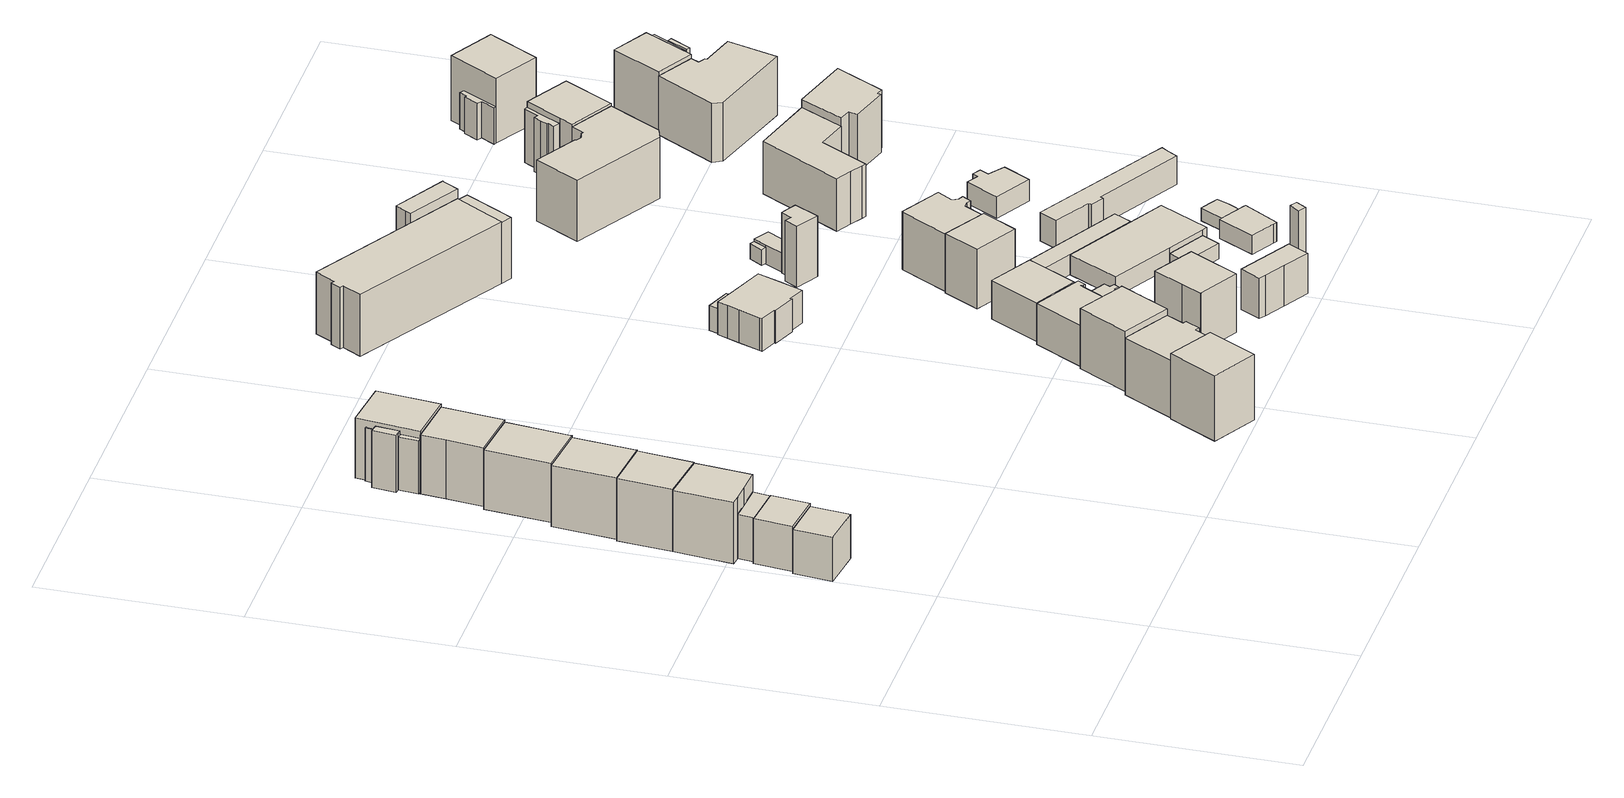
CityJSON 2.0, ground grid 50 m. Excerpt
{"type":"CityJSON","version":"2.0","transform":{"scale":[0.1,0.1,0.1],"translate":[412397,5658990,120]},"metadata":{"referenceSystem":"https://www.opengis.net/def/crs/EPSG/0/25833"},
"CityObjects":{
"building1":{"type":"Building","attributes":{"Dachtyp_tdc":"tdcGableRoof","Gemeindeschluessel":14612000,"Dachneigung":34.5,"QualitaetDacherkennung":61,"Geometrietyp2DReferenz":"3000","measuredHeight":13.63,"function":"31001_9998","roofType":"3100"},"geometry":[{"type":"Solid","lod":"1","boundaries":[[[[0,1,2,3]],[[4,5,6,7]],[[3,5,4,0]],[[2,6,5,3]],[[1,7,6,2]],[[0,4,7,1]]]]}]},
"building2":{"type":"Building","attributes":{"Dachtyp_tdc":"tdcFreeFormRoof","Gemeindeschluessel":14612000,"Dachneigung":22.27,"QualitaetDacherkennung":80,"Geometrietyp2DReferenz":"3000","measuredHeight":13.14,"function":"31001_9998","roofType":"5000"},"geometry":[{"type":"Solid","lod":"1","boundaries":[[[[8,9,10,11,12,13]],[[14,15,16,17,18,19]],[[13,15,14,8]],[[12,16,15,13]],[[11,17,16,12]],[[10,18,17,11]],[[9,19,18,10]],[[8,14,19,9]]]]}]},
"building3":{"type":"Building","attributes":{"Dachtyp_tdc":"tdcGableRoof","Gemeindeschluessel":14612000,"Dachneigung":21.82,"QualitaetDacherkennung":72,"Geometrietyp2DReferenz":"3000","measuredHeight":12.87,"function":"31001_9998","roofType":"3100"},"geometry":[{"type":"Solid","lod":"1","boundaries":[[[[12,11,20,21]],[[22,23,24,25]],[[21,23,22,12]],[[20,24,23,21]],[[11,25,24,20]],[[12,22,25,11]]]]}]},
"building4":{"type":"Building","attributes":{"Dachtyp_tdc":"tdcGableRoof","Gemeindeschluessel":14612000,"Dachneigung":32.22,"QualitaetDacherkennung":72,"Geometrietyp2DReferenz":"3000","measuredHeight":18.35,"function":"31001_9998","roofType":"3100"},"geometry":[{"type":"Solid","lod":"1","boundaries":[[[[26,27,28,29,30,31,32]],[[33,23,34,35,36,37,24]],[[32,23,33,26]],[[31,34,23,32]],[[30,35,34,31]],[[29,36,35,30]],[[28,37,36,29]],[[27,24,37,28]],[[26,33,24,27]]]]}]},
"building5":{"type":"Building","attributes":{"Dachtyp_tdc":"tdcFreeFormRoof","Gemeindeschluessel":14612000,"Dachneigung":32.3,"QualitaetDacherkennung":76,"Geometrietyp2DReferenz":"3000","measuredHeight":18.6,"function":"31001_9998","roofType":"5000"},"geometry":[{"type":"Solid","lod":"1","boundaries":[[[[38,39,40,41,42]],[[37,35,43,44,45]],[[42,35,37,38]],[[41,43,35,42]],[[40,44,43,41]],[[39,45,44,40]],[[38,37,45,39]]]]}]},
"building6":{"type":"Building","attributes":{"Dachtyp_tdc":"tdcFreeFormRoof","Gemeindeschluessel":14612000,"Dachneigung":33.46,"QualitaetDacherkennung":79,"Geometrietyp2DReferenz":"3000","measuredHeight":18.48,"function":"31001_9998","roofType":"5000"},"geometry":[{"type":"Solid","lod":"1","boundaries":[[[[46,47,48,49,50]],[[51,52,53,54,55]],[[50,52,51,46]],[[49,53,52,50]],[[48,54,53,49]],[[47,55,54,48]],[[46,51,55,47]]]]}]},
"building7":{"type":"Building","attributes":{"Dachtyp_tdc":"tdcFreeFormRoof","Gemeindeschluessel":14612000,"Dachneigung":33.59,"QualitaetDacherkennung":68,"Geometrietyp2DReferenz":"3000","measuredHeight":17.91,"function":"31001_9998","roofType":"5000"},"geometry":[{"type":"Solid","lod":"1","boundaries":[[[[56,57,58,59,60]],[[61,62,63,64,65]],[[60,62,61,56]],[[59,63,62,60]],[[58,64,63,59]],[[57,65,64,58]],[[56,61,65,57]]]]}]},
"building8":{"type":"Building","attributes":{"Dachtyp_tdc":"tdcFreeFormRoof","Gemeindeschluessel":14612000,"Dachneigung":33.95,"QualitaetDacherkennung":76,"Geometrietyp2DReferenz":"3000","measuredHeight":17.9,"function":"31001_9998","roofType":"5000"},"geometry":[{"type":"Solid","lod":"1","boundaries":[[[[66,67,68,69,70]],[[71,72,73,74,75]],[[70,72,71,66]],[[69,73,72,70]],[[68,74,73,69]],[[67,75,74,68]],[[66,71,75,67]]]]}]},
"building9":{"type":"Building","attributes":{"Gemeindeschluessel":14612000,"Geometrietyp2DReferenz":"3000","function":"31001_9998","roofType":"9999"},"children":["building9-1","building9-2","building9-3"]},
"building9-1":{"type":"BuildingPart","attributes":{"Dachtyp_tdc":"tdcGableRoof","Dachneigung":27.04,"QualitaetDacherkennung":75,"Geometrietyp2DReferenz":"3000","measuredHeight":17.76,"roofType":"3100"},"parents":["building9"],"geometry":[{"type":"Solid","lod":"1","boundaries":[[[[76,77,78,79]],[[80,81,82,83]],[[79,81,80,76]],[[78,82,81,79]],[[77,83,82,78]],[[76,80,83,77]]]]}]},
"building9-2":{"type":"BuildingPart","attributes":{"Dachtyp_tdc":"tdcPolyFlatRoof","Dachneigung":35.03,"QualitaetDacherkennung":48,"Geometrietyp2DReferenz":"3000","measuredHeight":15.91,"roofType":"2100"},"parents":["building9"],"geometry":[{"type":"Solid","lod":"1","boundaries":[[[[84,85,86,87,88,89]],[[90,91,92,93,94,95]],[[89,91,90,84]],[[88,92,91,89]],[[87,93,92,88]],[[86,94,93,87]],[[85,95,94,86]],[[84,90,95,85]]]]}]},
"building9-3":{"type":"BuildingPart","attributes":{"Dachtyp_tdc":"tdcGableRoof","Dachneigung":10.5,"QualitaetDacherkennung":35,"Geometrietyp2DReferenz":"3000","measuredHeight":16.01,"roofType":"3100"},"parents":["building9"],"geometry":[{"type":"Solid","lod":"1","boundaries":[[[[96,97,98,99,100,101,102,103,104,105,106]],[[107,94,93,108,92,91,109,110,111,82,112]],[[106,94,107,96]],[[105,93,94,106]],[[104,108,93,105]],[[103,92,108,104]],[[102,91,92,103]],[[101,109,91,102]],[[100,110,109,101]],[[99,111,110,100]],[[98,82,111,99]],[[97,112,82,98]],[[96,107,112,97]]]]}]},
"building10":{"type":"Building","attributes":{"Dachtyp_tdc":"tdcGableRoof","Gemeindeschluessel":14612000,"Dachneigung":37.5,"QualitaetDacherkennung":70,"Geometrietyp2DReferenz":"3000","measuredHeight":19.98,"function":"31001_9998","roofType":"3100"},"geometry":[{"type":"Solid","lod":"1","boundaries":[[[[113,114,115,116]],[[117,118,119,120]],[[116,118,117,113]],[[115,119,118,116]],[[114,120,119,115]],[[113,117,120,114]]]]}]},
"building11":{"type":"Building","attributes":{"Dachtyp_tdc":"tdcGableRoof","Gemeindeschluessel":14612000,"Dachneigung":28.43,"QualitaetDacherkennung":68,"Geometrietyp2DReferenz":"3000","measuredHeight":17.41,"function":"31001_9998","roofType":"3100"},"geometry":[{"type":"Solid","lod":"1","boundaries":[[[[121,122,123,124,125,126,127,128,129,130,131,132]],[[133,134,135,136,137,138,139,140,141,142,143,144]],[[132,134,133,121]],[[131,135,134,132]],[[130,136,135,131]],[[129,137,136,130]],[[128,138,137,129]],[[127,139,138,128]],[[126,140,139,127]],[[125,141,140,126]],[[124,142,141,125]],[[123,143,142,124]],[[122,144,143,123]],[[121,133,144,122]]]]}]},
"building12":{"type":"Building","attributes":{"Dachtyp_tdc":"tdcGableRoof","Gemeindeschluessel":14612000,"Dachneigung":28.86,"QualitaetDacherkennung":78,"Geometrietyp2DReferenz":"3000","measuredHeight":18,"function":"31001_9998","roofType":"3100"},"geometry":[{"type":"Solid","lod":"1","boundaries":[[[[145,146,147,148,149,150]],[[151,152,153,154,155,156]],[[150,152,151,145]],[[149,153,152,150]],[[148,154,153,149]],[[147,155,154,148]],[[146,156,155,147]],[[145,151,156,146]]]]}]},
"building13":{"type":"Building","attributes":{"Gemeindeschluessel":14612000,"Geometrietyp2DReferenz":"3000","function":"31001_9998","roofType":"9999"},"children":["building13-1","building13-2","building13-3"]},
"building13-1":{"type":"BuildingPart","attributes":{"Dachtyp_tdc":"tdcPolyFlatRoof","Dachneigung":0,"QualitaetDacherkennung":58,"Geometrietyp2DReferenz":"3000","measuredHeight":4,"roofType":"1000"},"parents":["building13"],"geometry":[{"type":"Solid","lod":"1","boundaries":[[[[157,158,159,160,161,162]],[[163,164,165,166,167,168]],[[162,164,163,157]],[[161,165,164,162]],[[160,166,165,161]],[[159,167,166,160]],[[158,168,167,159]],[[157,163,168,158]]]]}]},
"building13-2":{"type":"BuildingPart","attributes":{"Dachtyp_tdc":"tdcGableRoof","Dachneigung":65.01,"QualitaetDacherkennung":16,"Geometrietyp2DReferenz":"3000","measuredHeight":12.73,"roofType":"3100"},"parents":["building13"],"geometry":[{"type":"Solid","lod":"1","boundaries":[[[[169,170,171,172]],[[173,163,174,175]],[[172,163,173,169]],[[171,174,163,172]],[[170,175,174,171]],[[169,173,175,170]]]]}]},
"building13-3":{"type":"BuildingPart","attributes":{"Dachtyp_tdc":"tdcPolyFlatRoof","Dachneigung":23.69,"QualitaetDacherkennung":36,"Geometrietyp2DReferenz":"3000","measuredHeight":4.52,"roofType":"2100"},"parents":["building13"],"geometry":[{"type":"Solid","lod":"1","boundaries":[[[[176,177,178,179,180]],[[167,181,182,174,168]],[[180,181,167,176]],[[179,182,181,180]],[[178,174,182,179]],[[177,168,174,178]],[[176,167,168,177]]]]}]},
"building14":{"type":"Building","attributes":{"Dachtyp_tdc":"tdcPolyFlatRoof","Gemeindeschluessel":14612000,"Dachneigung":3.88,"QualitaetDacherkennung":57,"Geometrietyp2DReferenz":"3000","measuredHeight":5.52,"function":"31001_9998","roofType":"2100"},"geometry":[{"type":"Solid","lod":"1","boundaries":[[[[183,184,185,186,187,188]],[[189,190,191,192,193,194]],[[188,190,189,183]],[[187,191,190,188]],[[186,192,191,187]],[[185,193,192,186]],[[184,194,193,185]],[[183,189,194,184]]]]}]},
"building15":{"type":"Building","attributes":{"Gemeindeschluessel":14612000,"Geometrietyp2DReferenz":"3000","function":"31001_9998","roofType":"9999"},"children":["building15-1","building15-2"]},
"building15-1":{"type":"BuildingPart","attributes":{"Dachtyp_tdc":"tdcPolyFlatRoof","Dachneigung":6.81,"QualitaetDacherkennung":54,"Geometrietyp2DReferenz":"3000","measuredHeight":6.43,"roofType":"2100"},"parents":["building15"],"geometry":[{"type":"Solid","lod":"1","boundaries":[[[[195,196,197,198,199,200,201,202,203,204,205]],[[206,207,208,209,210,211,212,213,214,215,216]],[[205,207,206,195]],[[204,208,207,205]],[[203,209,208,204]],[[202,210,209,203]],[[201,211,210,202]],[[200,212,211,201]],[[199,213,212,200]],[[198,214,213,199]],[[197,215,214,198]],[[196,216,215,197]],[[195,206,216,196]]]]}]},
"building15-2":{"type":"BuildingPart","attributes":{"Dachtyp_tdc":"tdcGableRoof","Dachneigung":10.58,"QualitaetDacherkennung":51,"Geometrietyp2DReferenz":"3000","measuredHeight":12.21,"roofType":"3100"},"parents":["building15"],"geometry":[{"type":"Solid","lod":"1","boundaries":[[[[217,218,219,220,221,222,223,224,225,226]],[[209,227,228,229,230,231,232,233,234,210]],[[226,227,209,217]],[[225,228,227,226]],[[224,229,228,225]],[[223,230,229,224]],[[222,231,230,223]],[[221,232,231,222]],[[220,233,232,221]],[[219,234,233,220]],[[218,210,234,219]],[[217,209,210,218]]]]}]},
"building16":{"type":"Building","attributes":{"Dachtyp_tdc":"tdcGableRoof","Gemeindeschluessel":14612000,"Dachneigung":22.58,"QualitaetDacherkennung":73,"Geometrietyp2DReferenz":"3000","measuredHeight":10.17,"function":"31001_9998","roofType":"3100"},"geometry":[{"type":"Solid","lod":"1","boundaries":[[[[235,236,237,238,239,240,241,242,243,244,245,246,247]],[[248,249,250,251,252,253,254,255,256,257,258,259,260]],[[247,249,248,235]],[[246,250,249,247]],[[245,251,250,246]],[[244,252,251,245]],[[243,253,252,244]],[[242,254,253,243]],[[241,255,254,242]],[[240,256,255,241]],[[239,257,256,240]],[[238,258,257,239]],[[237,259,258,238]],[[236,260,259,237]],[[235,248,260,236]]]]}]},
"building17":{"type":"Building","attributes":{"Dachtyp_tdc":"tdcPolyFlatRoof","Gemeindeschluessel":14612000,"Dachneigung":4.89,"QualitaetDacherkennung":74,"Geometrietyp2DReferenz":"3000","measuredHeight":6.77,"function":"31001_9998","roofType":"2100"},"geometry":[{"type":"Solid","lod":"1","boundaries":[[[[261,262,263,264,265]],[[266,267,268,269,270]],[[265,267,266,261]],[[264,268,267,265]],[[263,269,268,264]],[[262,270,269,263]],[[261,266,270,262]]]]}]},
"building18":{"type":"Building","attributes":{"Dachtyp_tdc":"tdcPolyFlatRoof","Gemeindeschluessel":14612000,"Dachneigung":25.09,"QualitaetDacherkennung":42,"Geometrietyp2DReferenz":"3000","measuredHeight":7.18,"function":"31001_9998","roofType":"2100"},"geometry":[{"type":"Solid","lod":"1","boundaries":[[[[271,272,273,274]],[[275,276,277,278]],[[274,276,275,271]],[[273,277,276,274]],[[272,278,277,273]],[[271,275,278,272]]]]}]},
"building19":{"type":"Building","attributes":{"Dachtyp_tdc":"tdcFreeFormRoof","Gemeindeschluessel":14612000,"Dachneigung":33.15,"QualitaetDacherkennung":78,"Geometrietyp2DReferenz":"3000","measuredHeight":17.58,"function":"31001_9998","roofType":"5000"},"geometry":[{"type":"Solid","lod":"1","boundaries":[[[[279,280,281,282,283,284]],[[285,286,287,193,192,288]],[[284,286,285,279]],[[283,287,286,284]],[[282,193,287,283]],[[281,192,193,282]],[[280,288,192,281]],[[279,285,288,280]]]]}]},
"building20":{"type":"Building","attributes":{"Dachtyp_tdc":"tdcPolyFlatRoof","Gemeindeschluessel":14612000,"Dachneigung":0,"QualitaetDacherkennung":0,"Geometrietyp2DReferenz":"3000","BezugspunktDach":"2000","measuredHeight":3,"function":"31001_9998"},"geometry":[{"type":"Solid","lod":"1","boundaries":[[[[289,290,291,292,293]],[[270,269,294,295,296]],[[293,269,270,289]],[[292,294,269,293]],[[291,295,294,292]],[[290,296,295,291]],[[289,270,296,290]]]]}]},
"building21":{"type":"Building","attributes":{"Dachtyp_tdc":"tdcGableRoof","Gemeindeschluessel":14612000,"Dachneigung":10.18,"QualitaetDacherkennung":47,"Geometrietyp2DReferenz":"3000","measuredHeight":11.5,"function":"31001_9998","roofType":"3100"},"geometry":[{"type":"Solid","lod":"1","boundaries":[[[[297,298,299,300]],[[301,302,303,304]],[[300,302,301,297]],[[299,303,302,300]],[[298,304,303,299]],[[297,301,304,298]]]]}]},
"building22":{"type":"Building","attributes":{"name":"Best Western","Gemeindeschluessel":14612000,"Geometrietyp2DReferenz":"3000","function":"31001_2071","roofType":"9999"},"children":["building22-1","building22-2","building22-3"]},
"building22-1":{"type":"BuildingPart","attributes":{"Dachtyp_tdc":"tdcPolyFlatRoof","Dachneigung":7.66,"QualitaetDacherkennung":66,"Geometrietyp2DReferenz":"3000","measuredHeight":16.5,"roofType":"2100"},"parents":["building22"],"geometry":[{"type":"Solid","lod":"1","boundaries":[[[[305,306,307,308]],[[309,310,311,312]],[[308,310,309,305]],[[307,311,310,308]],[[306,312,311,307]],[[305,309,312,306]]]]}]},
"building22-2":{"type":"BuildingPart","attributes":{"Dachtyp_tdc":"tdcHipAndGableRoof","Dachneigung":10.1,"QualitaetDacherkennung":65,"Geometrietyp2DReferenz":"3000","measuredHeight":17.17,"roofType":"5000"},"parents":["building22"],"geometry":[{"type":"Solid","lod":"1","boundaries":[[[[313,314,315,316,317,318,319,320,321,322,323]],[[311,324,310,325,326,327,328,329,330,331,332]],[[323,324,311,313]],[[322,310,324,323]],[[321,325,310,322]],[[320,326,325,321]],[[319,327,326,320]],[[318,328,327,319]],[[317,329,328,318]],[[316,330,329,317]],[[315,331,330,316]],[[314,332,331,315]],[[313,311,332,314]]]]}]},
"building22-3":{"type":"BuildingPart","attributes":{"Dachtyp_tdc":"tdcHipAndGableRoof","Dachneigung":10.5,"QualitaetDacherkennung":63,"Geometrietyp2DReferenz":"3000","measuredHeight":19.27,"roofType":"5000"},"parents":["building22"],"geometry":[{"type":"Solid","lod":"1","boundaries":[[[[333,334,335,336,337,338]],[[339,340,341,332,331,342]],[[338,340,339,333]],[[337,341,340,338]],[[336,332,341,337]],[[335,331,332,336]],[[334,342,331,335]],[[333,339,342,334]]]]}]},
"building23":{"type":"Building","attributes":{"Dachtyp_tdc":"tdcPolyFlatRoof","Gemeindeschluessel":14612000,"Dachneigung":6.08,"QualitaetDacherkennung":83,"Geometrietyp2DReferenz":"3000","measuredHeight":10.98,"function":"31001_9998","roofType":"2100"},"geometry":[{"type":"Solid","lod":"1","boundaries":[[[[343,344,345,346,347,348,349]],[[350,351,352,353,354,355,356]],[[349,351,350,343]],[[348,352,351,349]],[[347,353,352,348]],[[346,354,353,347]],[[345,355,354,346]],[[344,356,355,345]],[[343,350,356,344]]]]}]},
"building24":{"type":"Building","attributes":{"Dachtyp_tdc":"tdcHipAndGableRoof","Gemeindeschluessel":14612000,"Dachneigung":35.64,"QualitaetDacherkennung":80,"Geometrietyp2DReferenz":"3000","measuredHeight":18.07,"function":"31001_9998","roofType":"5000"},"geometry":[{"type":"Solid","lod":"1","boundaries":[[[[357,358,359,360]],[[361,362,363,364]],[[360,362,361,357]],[[359,363,362,360]],[[358,364,363,359]],[[357,361,364,358]]]]}]},
"building25":{"type":"Building","attributes":{"Dachtyp_tdc":"tdcFreeFormRoof","Gemeindeschluessel":14612000,"Dachneigung":63.35,"QualitaetDacherkennung":4,"Geometrietyp2DReferenz":"3000","measuredHeight":18.4,"function":"31001_9998","roofType":"5000"},"geometry":[{"type":"Solid","lod":"1","boundaries":[[[[365,366,367,368,369,370]],[[371,372,373,374,375,376]],[[370,372,371,365]],[[369,373,372,370]],[[368,374,373,369]],[[367,375,374,368]],[[366,376,375,367]],[[365,371,376,366]]]]}]},
"building26":{"type":"Building","attributes":{"Dachtyp_tdc":"tdcFreeFormRoof","Gemeindeschluessel":14612000,"Dachneigung":32.38,"QualitaetDacherkennung":6,"Geometrietyp2DReferenz":"3000","measuredHeight":17.64,"function":"31001_9998","roofType":"5000"},"geometry":[{"type":"Solid","lod":"1","boundaries":[[[[377,378,379,380]],[[381,382,383,384]],[[380,382,381,377]],[[379,383,382,380]],[[378,384,383,379]],[[377,381,384,378]]]]}]},
"building27":{"type":"Building","attributes":{"Dachtyp_tdc":"tdcFreeFormRoof","Gemeindeschluessel":14612000,"Dachneigung":32.72,"QualitaetDacherkennung":68,"Geometrietyp2DReferenz":"3000","measuredHeight":18.03,"function":"31001_9998","roofType":"5000"},"geometry":[{"type":"Solid","lod":"1","boundaries":[[[[385,386,387,388,389,390,391,392,393,394,395]],[[396,397,398,399,400,401,402,403,404,405,406]],[[395,397,396,385]],[[394,398,397,395]],[[393,399,398,394]],[[392,400,399,393]],[[391,401,400,392]],[[390,402,401,391]],[[389,403,402,390]],[[388,404,403,389]],[[387,405,404,388]],[[386,406,405,387]],[[385,396,406,386]]]]}]},
"building28":{"type":"Building","attributes":{"Dachtyp_tdc":"tdcPolyFlatRoof","Gemeindeschluessel":14612000,"Dachneigung":26.42,"QualitaetDacherkennung":38,"Geometrietyp2DReferenz":"3000","measuredHeight":4.52,"function":"31001_9998","roofType":"2100"},"geometry":[{"type":"Solid","lod":"1","boundaries":[[[[407,408,409,410]],[[411,412,413,414]],[[410,412,411,407]],[[409,413,412,410]],[[408,414,413,409]],[[407,411,414,408]]]]}]},
"building29":{"type":"Building","attributes":{"Dachtyp_tdc":"tdcFreeFormRoof","Gemeindeschluessel":14612000,"Dachneigung":22.19,"QualitaetDacherkennung":50,"Geometrietyp2DReferenz":"3000","measuredHeight":5.64,"function":"31001_9998","roofType":"5000"},"geometry":[{"type":"Solid","lod":"1","boundaries":[[[[415,416,417,418,419]],[[420,421,422,423,424]],[[419,421,420,415]],[[418,422,421,419]],[[417,423,422,418]],[[416,424,423,417]],[[415,420,424,416]]]]}]},
"building30":{"type":"Building","attributes":{"Dachtyp_tdc":"tdcPolyFlatRoof","Gemeindeschluessel":14612000,"Dachneigung":14.91,"QualitaetDacherkennung":64,"Geometrietyp2DReferenz":"3000","measuredHeight":4.7,"function":"31001_9998","roofType":"2100"},"geometry":[{"type":"Solid","lod":"1","boundaries":[[[[425,426,427,428]],[[429,430,431,432]],[[428,430,429,425]],[[427,431,430,428]],[[426,432,431,427]],[[425,429,432,426]]]]}]},
"building31":{"type":"Building","attributes":{"Dachtyp_tdc":"tdcPolyFlatRoof","Gemeindeschluessel":14612000,"Dachneigung":0,"QualitaetDacherkennung":47,"Geometrietyp2DReferenz":"3000","measuredHeight":5.3,"function":"31001_9998","roofType":"1000"},"geometry":[{"type":"Solid","lod":"1","boundaries":[[[[433,434,435,436,437,438,439]],[[440,441,442,443,444,445,446]],[[439,441,440,433]],[[438,442,441,439]],[[437,443,442,438]],[[436,444,443,437]],[[435,445,444,436]],[[434,446,445,435]],[[433,440,446,434]]]]}]},
"building32":{"type":"Building","attributes":{"Dachtyp_tdc":"tdcPolyFlatRoof","Gemeindeschluessel":14612000,"Dachneigung":0,"QualitaetDacherkennung":74,"Geometrietyp2DReferenz":"3000","measuredHeight":5.25,"function":"31001_9998","roofType":"1000"},"geometry":[{"type":"Solid","lod":"1","boundaries":[[[[447,448,449,450,451,452]],[[453,454,455,456,457,458]],[[452,454,453,447]],[[451,455,454,452]],[[450,456,455,451]],[[449,457,456,450]],[[448,458,457,449]],[[447,453,458,448]]]]}]},
"building33":{"type":"Building","attributes":{"Dachtyp_tdc":"tdcHipAndGableRoof","Gemeindeschluessel":14612000,"Dachneigung":27.56,"QualitaetDacherkennung":15,"Geometrietyp2DReferenz":"3000","measuredHeight":7.04,"function":"31001_9998","roofType":"5000"},"geometry":[{"type":"Solid","lod":"1","boundaries":[[[[459,460,461,462,463,464,465]],[[466,467,468,469,470,471,472]],[[465,467,466,459]],[[464,468,467,465]],[[463,469,468,464]],[[462,470,469,463]],[[461,471,470,462]],[[460,472,471,461]],[[459,466,472,460]]]]}]},
"building34":{"type":"Building","attributes":{"Dachtyp_tdc":"tdcGableRoof","Gemeindeschluessel":14612000,"Dachneigung":10.83,"QualitaetDacherkennung":56,"Geometrietyp2DReferenz":"3000","measuredHeight":3.72,"function":"31001_9998","roofType":"3100"},"geometry":[{"type":"Solid","lod":"1","boundaries":[[[[473,474,475,476,477,478,479]],[[480,481,482,483,484,485,486]],[[479,481,480,473]],[[478,482,481,479]],[[477,483,482,478]],[[476,484,483,477]],[[475,485,484,476]],[[474,486,485,475]],[[473,480,486,474]]]]}]},
"building35":{"type":"Building","attributes":{"Dachtyp_tdc":"tdcHipAndGableRoof","Gemeindeschluessel":14612000,"Dachneigung":13.62,"QualitaetDacherkennung":42,"Geometrietyp2DReferenz":"3000","measuredHeight":8.08,"function":"31001_9998","roofType":"5000"},"geometry":[{"type":"Solid","lod":"1","boundaries":[[[[487,488,489,490,491,492,493,494,495,496]],[[497,498,499,500,501,502,503,504,505,506]],[[496,498,497,487]],[[495,499,498,496]],[[494,500,499,495]],[[493,501,500,494]],[[492,502,501,493]],[[491,503,502,492]],[[490,504,503,491]],[[489,505,504,490]],[[488,506,505,489]],[[487,497,506,488]]]]}]},
"building36":{"type":"Building","attributes":{"Dachtyp_tdc":"tdcFreeFormRoof","Gemeindeschluessel":14612000,"Dachneigung":36.77,"QualitaetDacherkennung":8,"Geometrietyp2DReferenz":"3000","measuredHeight":18.84,"function":"31001_9998","roofType":"5000"},"geometry":[{"type":"Solid","lod":"1","boundaries":[[[[507,508,509,510,511,512,513,514,515,516,517]],[[518,519,520,521,522,523,524,525,526,527,528]],[[517,519,518,507]],[[516,520,519,517]],[[515,521,520,516]],[[514,522,521,515]],[[513,523,522,514]],[[512,524,523,513]],[[511,525,524,512]],[[510,526,525,511]],[[509,527,526,510]],[[508,528,527,509]],[[507,518,528,508]]]]}]},
"building37":{"type":"Building","attributes":{"Dachtyp_tdc":"tdcPolyFlatRoof","Gemeindeschluessel":14612000,"Dachneigung":5.4,"QualitaetDacherkennung":80,"Geometrietyp2DReferenz":"3000","measuredHeight":6.15,"function":"31001_9998","roofType":"2100"},"geometry":[{"type":"Solid","lod":"1","boundaries":[[[[529,530,531,532,533,534,535,536]],[[537,538,539,540,541,542,543,544]],[[536,538,537,529]],[[535,539,538,536]],[[534,540,539,535]],[[533,541,540,534]],[[532,542,541,533]],[[531,543,542,532]],[[530,544,543,531]],[[529,537,544,530]]]]}]},
"building38":{"type":"Building","attributes":{"Dachtyp_tdc":"tdcFreeFormRoof","Gemeindeschluessel":14612000,"Dachneigung":13.01,"QualitaetDacherkennung":17,"Geometrietyp2DReferenz":"3000","measuredHeight":14.62,"function":"31001_9998","roofType":"5000"},"geometry":[{"type":"Solid","lod":"1","boundaries":[[[[545,546,547,548,549,550,551,552]],[[553,554,555,556,557,558,559,560]],[[552,554,553,545]],[[551,555,554,552]],[[550,556,555,551]],[[549,557,556,550]],[[548,558,557,549]],[[547,559,558,548]],[[546,560,559,547]],[[545,553,560,546]]]]}]},
"building39":{"type":"Building","attributes":{"Gemeindeschluessel":14612000,"Geometrietyp2DReferenz":"3000","function":"31001_9998","roofType":"9999"},"children":["building39-1","building39-2"]},
"building39-1":{"type":"BuildingPart","attributes":{"Dachtyp_tdc":"tdcFreeFormRoof","Dachneigung":20.22,"QualitaetDacherkennung":36,"Geometrietyp2DReferenz":"3000","measuredHeight":15.55,"roofType":"5000"},"parents":["building39"],"geometry":[{"type":"Solid","lod":"1","boundaries":[[[[561,562,563,564,565,566,567,568,569,570]],[[571,572,573,574,575,576,577,578,579,580]],[[570,572,571,561]],[[569,573,572,570]],[[568,574,573,569]],[[567,575,574,568]],[[566,576,575,567]],[[565,577,576,566]],[[564,578,577,565]],[[563,579,578,564]],[[562,580,579,563]],[[561,571,580,562]]]]}]},
"building39-2":{"type":"BuildingPart","attributes":{"Dachtyp_tdc":"tdcHipAndGableRoof","Dachneigung":30.02,"QualitaetDacherkennung":56,"Geometrietyp2DReferenz":"3000","measuredHeight":17.68,"roofType":"5000"},"parents":["building39"],"geometry":[{"type":"Solid","lod":"1","boundaries":[[[[581,582,583,584,585,586]],[[574,572,587,588,589,590]],[[586,572,574,581]],[[585,587,572,586]],[[584,588,587,585]],[[583,589,588,584]],[[582,590,589,583]],[[581,574,590,582]]]]}]},
"building40":{"type":"Building","attributes":{"Dachtyp_tdc":"tdcFreeFormRoof","Gemeindeschluessel":14612000,"Dachneigung":27.44,"QualitaetDacherkennung":56,"Geometrietyp2DReferenz":"3000","measuredHeight":17.47,"function":"31001_9998","roofType":"5000"},"geometry":[{"type":"Solid","lod":"1","boundaries":[[[[591,592,593,594,595,596,597,598]],[[599,600,601,602,603,604,605,606]],[[598,600,599,591]],[[597,601,600,598]],[[596,602,601,597]],[[595,603,602,596]],[[594,604,603,595]],[[593,605,604,594]],[[592,606,605,593]],[[591,599,606,592]]]]}]},
"building41":{"type":"Building","attributes":{"Dachtyp_tdc":"tdcFreeFormRoof","Gemeindeschluessel":14612000,"Dachneigung":25.7,"QualitaetDacherkennung":25,"Geometrietyp2DReferenz":"3000","measuredHeight":18.15,"function":"31001_9998","roofType":"5000"},"geometry":[{"type":"Solid","lod":"1","boundaries":[[[[607,608,609,610,611,612,613,614,615]],[[616,617,618,619,620,621,622,623,624]],[[615,617,616,607]],[[614,618,617,615]],[[613,619,618,614]],[[612,620,619,613]],[[611,621,620,612]],[[610,622,621,611]],[[609,623,622,610]],[[608,624,623,609]],[[607,616,624,608]]]]}]},
"building42":{"type":"Building","attributes":{"Gemeindeschluessel":14612000,"Geometrietyp2DReferenz":"3000","function":"31001_9998","roofType":"9999"},"children":["building42-1","building42-2"]},
"building42-1":{"type":"BuildingPart","attributes":{"Dachtyp_tdc":"tdcHipAndGableRoof","Dachneigung":28.98,"QualitaetDacherkennung":59,"Geometrietyp2DReferenz":"3000","measuredHeight":19.08,"roofType":"5000"},"parents":["building42"],"geometry":[{"type":"Solid","lod":"1","boundaries":[[[[625,626,627,628]],[[629,630,631,632]],[[628,630,629,625]],[[627,631,630,628]],[[626,632,631,627]],[[625,629,632,626]]]]}]},
"building42-2":{"type":"BuildingPart","attributes":{"Dachtyp_tdc":"tdcFreeFormRoof","Dachneigung":82.19,"QualitaetDacherkennung":40,"Geometrietyp2DReferenz":"3000","measuredHeight":16.02,"roofType":"5000"},"parents":["building42"],"geometry":[{"type":"Solid","lod":"1","boundaries":[[[[633,634,635,636,637,638,639,640,641]],[[642,643,644,645,646,647,631,648,649]],[[641,643,642,633]],[[640,644,643,641]],[[639,645,644,640]],[[638,646,645,639]],[[637,647,646,638]],[[636,631,647,637]],[[635,648,631,636]],[[634,649,648,635]],[[633,642,649,634]]]]}]},
"building43":{"type":"Building","attributes":{"Gemeindeschluessel":14612000,"Geometrietyp2DReferenz":"3000","function":"31001_9998","roofType":"9999"},"children":["building43-1","building43-2","building43-3","building43-4"]},
"building43-1":{"type":"BuildingPart","attributes":{"Dachtyp_tdc":"tdcPolyFlatRoof","Dachneigung":37.15,"QualitaetDacherkennung":52,"Geometrietyp2DReferenz":"3000","measuredHeight":15.18,"roofType":"2100"},"parents":["building43"],"geometry":[{"type":"Solid","lod":"1","boundaries":[[[[650,651,652,653]],[[654,655,656,657]],[[653,655,654,650]],[[652,656,655,653]],[[651,657,656,652]],[[650,654,657,651]]]]}]},
"building43-2":{"type":"BuildingPart","attributes":{"Dachtyp_tdc":"tdcFreeFormRoof","Dachneigung":79.66,"QualitaetDacherkennung":36,"Geometrietyp2DReferenz":"3000","measuredHeight":16.72,"roofType":"5000"},"parents":["building43"],"geometry":[{"type":"Solid","lod":"1","boundaries":[[[[658,659,660,661,662]],[[663,664,665,666,667]],[[662,664,663,658]],[[661,665,664,662]],[[660,666,665,661]],[[659,667,666,660]],[[658,663,667,659]]]]}]},
"building43-3":{"type":"BuildingPart","attributes":{"Dachtyp_tdc":"tdcFreeFormRoof","Dachneigung":81.27,"QualitaetDacherkennung":37,"Geometrietyp2DReferenz":"3000","measuredHeight":16.17,"roofType":"5000"},"parents":["building43"],"geometry":[{"type":"Solid","lod":"1","boundaries":[[[[668,669,670,671]],[[663,672,655,664]],[[671,672,663,668]],[[670,655,672,671]],[[669,664,655,670]],[[668,663,664,669]]]]}]},
"building43-4":{"type":"BuildingPart","attributes":{"Dachtyp_tdc":"tdcHipAndGableRoof","Dachneigung":40.25,"QualitaetDacherkennung":35,"Geometrietyp2DReferenz":"3000","measuredHeight":18.06,"roofType":"5000"},"parents":["building43"],"geometry":[{"type":"Solid","lod":"1","boundaries":[[[[673,674,675,676]],[[677,678,667,679]],[[676,678,677,673]],[[675,667,678,676]],[[674,679,667,675]],[[673,677,679,674]]]]}]}
},
"vertices":[
[4,748,119],[114,736,119],[124,834,119],[15,845,119],[4,748,2],[15,845,2],[124,834,2],[114,736,2],
[15,845,127],[124,834,127],[134,930,127],[132,930,127],[27,940,127],[25,941,127],[15,845,7],[25,941,7],[27,940,7],[132,930,7],[134,930,7],[124,834,7],
[138,973,127],[32,980,127],[27,940,10],[32,980,10],[138,973,10],[132,930,10],
[73,977,173],[138,973,173],[152,1115,173],[88,1123,173],[23,1131,173],[8,983,173],[32,980,173],[73,977,10],[8,983,10],[23,1131,10],[88,1123,10],[152,1115,10],
[152,1115,175],[152,1119,175],[167,1254,175],[36,1267,175],[23,1131,175],[36,1267,10],[167,1254,10],[152,1119,10],
[36,1267,177],[167,1254,177],[167,1258,177],[182,1412,177],[51,1425,177],[36,1267,14],[51,1425,14],[182,1412,14],[167,1258,14],[167,1254,14],
[51,1425,182],[182,1412,182],[182,1416,182],[199,1575,182],[67,1589,182],[51,1425,25],[67,1589,25],[199,1575,25],[182,1416,25],[182,1412,25],
[84,1743,188],[78,1681,188],[67,1589,188],[199,1575,188],[216,1730,188],[84,1743,32],[216,1730,32],[199,1575,32],[67,1589,32],[78,1681,32],
[233,1889,196],[105,1903,196],[87,1743,196],[216,1730,196],[233,1889,37],[216,1730,37],[87,1743,37],[105,1903,37],
[74,1855,188],[67,1796,188],[79,1794,188],[89,1793,188],[95,1852,188],[94,1852,188],[74,1855,37],[94,1852,37],[95,1852,37],[89,1793,37],[79,1794,37],[67,1796,37],
[74,1744,178],[84,1743,178],[87,1743,178],[96,1826,178],[102,1876,178],[97,1877,178],[94,1852,178],[95,1852,178],[92,1826,178],[89,1793,178],[79,1794,178],[74,1744,37],[92,1826,37],[97,1877,37],[102,1876,37],[96,1826,37],[84,1743,37],
[1009,130,179],[895,193,179],[826,70,179],[941,8,179],[1009,130,5],[941,8,5],[826,70,5],[895,193,5],
[1026,286,160],[965,319,160],[895,193,160],[955,160,160],[1009,130,160],[1015,127,160],[1041,174,160],[1052,168,160],[1068,199,160],[1072,204,160],[1062,209,160],[1086,253,160],[1026,286,8],[1086,253,8],[1062,209,8],[1072,204,8],[1068,199,8],[1052,168,8],[1041,174,8],[1015,127,8],[1009,130,8],[955,160,8],[895,193,8],[965,319,8],
[1036,445,177],[965,319,177],[1086,253,177],[1117,308,177],[1156,379,177],[1147,383,177],[1036,445,17],[1147,383,17],[1156,379,17],[1117,308,17],[1086,253,17],[965,319,17],
[1096,247,52],[1076,212,52],[1141,176,52],[1164,163,52],[1184,199,52],[1181,200,52],[1096,247,12],[1181,200,12],[1184,199,12],[1164,163,12],[1141,176,12],[1076,212,12],
[1086,253,110],[1062,209,110],[1072,204,110],[1096,247,110],[1086,253,12],[1072,204,12],[1062,209,12],
[1141,176,54],[1076,212,54],[1072,204,54],[1068,199,54],[1120,170,54],[1120,170,12],[1068,199,12],
[1117,308,68],[1086,253,68],[1181,200,68],[1208,251,68],[1138,289,68],[1141,295,68],[1117,308,15],[1141,295,15],[1138,289,15],[1208,251,15],[1181,200,15],[1086,253,15],
[1217,459,85],[1283,424,85],[1287,431,85],[1298,425,85],[1306,438,85],[1294,445,85],[1302,460,85],[1226,501,85],[1215,481,85],[1218,477,85],[1219,468,85],[1217,459,23],[1219,468,23],[1218,477,23],[1215,481,23],[1226,501,23],[1302,460,23],[1294,445,23],[1306,438,23],[1298,425,23],[1287,431,23],[1283,424,23],
[1215,481,131],[1226,501,131],[1215,507,131],[1152,541,131],[1104,566,131],[1036,445,131],[1084,419,131],[1147,383,131],[1207,490,131],[1213,484,131],[1213,484,23],[1207,490,23],[1147,383,23],[1084,419,23],[1036,445,23],[1104,566,23],[1152,541,23],[1215,507,23],
[974,1108,133],[975,1112,133],[1018,1096,133],[1041,1157,133],[1062,1212,133],[979,1244,133],[918,1268,133],[908,1242,133],[896,1211,133],[875,1157,133],[873,1151,133],[916,1134,133],[915,1131,133],[974,1108,46],[915,1131,46],[916,1134,46],[873,1151,46],[875,1157,46],[896,1211,46],[908,1242,46],[918,1268,46],[979,1244,46],[1062,1212,46],[1041,1157,46],[1018,1096,46],[975,1112,46],
[1167,373,90],[1247,329,90],[1264,360,90],[1268,367,90],[1188,411,90],[1167,373,24],[1188,411,24],[1268,367,24],[1264,360,24],[1247,329,24],
[918,1268,115],[979,1244,115],[988,1267,115],[926,1290,115],[918,1268,49],[926,1290,49],[988,1267,49],[979,1244,49],
[1354,269,171],[1250,327,171],[1208,251,171],[1181,200,171],[1184,199,171],[1286,144,171],[1354,269,15],[1286,144,15],[1184,199,15],[1250,327,15],
[1247,329,54],[1250,327,54],[1263,320,54],[1280,351,54],[1264,360,54],[1280,351,24],[1263,320,24],[1250,327,24],
[1104,566,133],[1215,507,133],[1283,631,133],[1174,691,133],[1104,566,30],[1174,691,30],[1283,631,30],[1215,507,30],
[1016,1782,219],[1086,1905,219],[1061,1919,219],[989,1797,219],[1016,1782,57],[989,1797,57],[1061,1919,57],[1086,1905,57],
[1061,1919,221],[1062,1921,221],[930,1996,221],[664,2147,221],[635,2096,221],[627,2101,221],[613,2076,221],[621,2071,221],[594,2024,221],[989,1797,221],[1025,1859,221],[1025,1859,57],[594,2024,57],[621,2071,57],[613,2076,57],[627,2101,57],[635,2096,57],[664,2147,57],[930,1996,57],[1062,1921,57],
[954,2037,246],[938,2010,246],[930,1996,246],[1062,1921,246],[1085,1960,246],[1087,1963,246],[954,2037,57],[1087,1963,57],[1085,1960,57],[938,2010,57],
[1365,97,128],[1419,67,128],[1485,30,128],[1488,35,128],[1514,82,128],[1378,158,128],[1350,107,128],[1365,97,21],[1350,107,21],[1378,158,21],[1514,82,21],[1488,35,21],[1485,30,21],[1419,67,21],
[1355,759,195],[1246,820,195],[1197,732,195],[1306,672,195],[1355,759,37],[1306,672,37],[1197,732,37],[1246,820,37],
[1159,1147,212],[1217,1114,212],[1250,1175,212],[1211,1197,212],[1196,1170,212],[1178,1180,212],[1159,1147,51],[1178,1180,51],[1196,1170,51],[1211,1197,51],[1250,1175,51],[1217,1114,51],
[1546,67,200],[1564,56,200],[1581,82,200],[1564,93,200],[1546,67,27],[1564,93,27],[1581,82,27],[1564,56,27],
[1415,825,194],[1403,831,194],[1395,845,194],[1419,884,194],[1315,941,194],[1312,938,194],[1246,820,194],[1350,762,194],[1376,809,194],[1391,809,194],[1402,803,194],[1415,825,41],[1402,803,41],[1391,809,41],[1376,809,41],[1350,762,41],[1246,820,41],[1312,938,41],[1315,941,41],[1419,884,41],[1395,845,41],[1403,831,41],
[1236,1241,97],[1255,1274,97],[1245,1280,97],[1224,1247,97],[1236,1241,55],[1224,1247,55],[1245,1280,55],[1255,1274,55],
[1211,1197,104],[1250,1175,104],[1293,1251,104],[1255,1274,104],[1236,1241,104],[1211,1197,53],[1236,1241,53],[1255,1274,53],[1293,1251,53],[1250,1175,53],
[1468,313,72],[1564,261,72],[1588,306,72],[1492,357,72],[1468,313,31],[1492,357,31],[1588,306,31],[1564,261,31],
[1335,442,87],[1492,357,87],[1588,306,87],[1602,300,87],[1669,425,87],[1579,473,87],[1403,568,87],[1335,442,34],[1403,568,34],[1579,473,34],[1669,425,34],[1602,300,34],[1588,306,34],[1492,357,34],
[1325,609,88],[1403,568,88],[1579,473,88],[1603,517,88],[1358,649,88],[1345,646,88],[1325,609,35],[1345,646,35],[1358,649,35],[1603,517,35],[1579,473,35],[1403,568,35],
[1587,188,92],[1649,155,92],[1657,150,92],[1711,238,92],[1707,240,92],[1660,266,92],[1636,279,92],[1587,188,41],[1636,279,41],[1660,266,41],[1707,240,41],[1711,238,41],[1657,150,41],[1649,155,41],
[1707,240,76],[1732,283,76],[1745,314,76],[1725,325,76],[1699,339,76],[1660,266,76],[1686,252,76],[1707,240,42],[1686,252,42],[1660,266,42],[1699,339,42],[1725,325,42],[1745,314,42],[1732,283,42],
[1853,459,118],[1865,477,118],[1840,492,118],[1517,670,118],[1492,625,118],[1584,574,118],[1580,565,118],[1613,547,118],[1618,555,118],[1838,435,118],[1853,459,42],[1838,435,42],[1618,555,42],[1613,547,42],[1580,565,42],[1584,574,42],[1492,625,42],[1517,670,42],[1840,492,42],[1865,477,42],
[1200,1676,227],[1434,1545,227],[1464,1556,227],[1538,1688,227],[1426,1750,227],[1409,1719,227],[1404,1722,227],[1385,1718,227],[1373,1725,227],[1372,1729,227],[1264,1790,227],[1200,1676,65],[1264,1790,65],[1372,1729,65],[1373,1725,65],[1385,1718,65],[1404,1722,65],[1409,1719,65],[1426,1750,65],[1538,1688,65],[1464,1556,65],[1434,1545,65],
[1629,873,101],[1583,790,101],[1677,739,101],[1715,808,101],[1676,836,101],[1688,858,101],[1667,870,101],[1659,856,101],[1629,873,44],[1659,856,44],[1667,870,44],[1688,858,44],[1676,836,44],[1715,808,44],[1677,739,44],[1583,790,44],
[1699,1282,194],[1531,1328,194],[1415,1122,194],[1455,1100,194],[1486,1082,194],[1496,1076,194],[1562,1195,194],[1642,1173,194],[1699,1282,55],[1642,1173,55],[1562,1195,55],[1496,1076,55],[1486,1082,55],[1455,1100,55],[1415,1122,55],[1531,1328,55],
[1488,1879,219],[1467,1842,219],[1456,1848,219],[1446,1830,219],[1436,1812,219],[1439,1810,219],[1430,1794,219],[1446,1785,219],[1465,1820,219],[1496,1875,219],[1488,1879,76],[1496,1875,76],[1465,1820,76],[1446,1785,76],[1430,1794,76],[1439,1810,76],[1436,1812,76],[1446,1830,76],[1456,1848,76],[1467,1842,76],
[1446,1785,234],[1426,1750,234],[1538,1688,234],[1540,1692,234],[1607,1813,234],[1496,1875,234],[1607,1813,76],[1540,1692,76],[1538,1688,76],[1426,1750,76],
[1852,1239,216],[1699,1282,216],[1642,1173,216],[1674,1164,216],[1667,1141,216],[1766,1113,216],[1769,1122,216],[1786,1117,216],[1852,1239,62],[1786,1117,62],[1769,1122,62],[1766,1113,62],[1667,1141,62],[1674,1164,62],[1642,1173,62],[1699,1282,62],
[1852,1382,225],[1887,1508,225],[1798,1533,225],[1799,1538,225],[1781,1548,225],[1792,1568,225],[1698,1620,225],[1612,1471,225],[1624,1447,225],[1852,1382,69],[1624,1447,69],[1612,1471,69],[1698,1620,69],[1792,1568,69],[1781,1548,69],[1799,1538,69],[1798,1533,69],[1887,1508,69],
[1725,2023,256],[1611,2086,256],[1541,1960,256],[1654,1897,256],[1725,2023,84],[1654,1897,84],[1541,1960,84],[1611,2086,84],
[1543,2006,181],[1555,1999,181],[1535,1964,181],[1541,1960,181],[1591,2050,181],[1585,2053,181],[1579,2057,181],[1568,2038,181],[1563,2041,181],[1543,2006,84],[1563,2041,84],[1568,2038,84],[1579,2057,84],[1585,2053,84],[1591,2050,84],[1535,1964,84],[1555,1999,84],
[1838,1584,224],[1867,1636,224],[1858,1641,224],[1829,1589,224],[1838,1584,77],[1829,1589,77],[1858,1641,77],[1867,1636,77],
[1871,1685,224],[1858,1692,224],[1801,1584,224],[1817,1590,224],[1820,1594,224],[1871,1685,77],[1820,1594,77],[1817,1590,77],[1801,1584,77],[1858,1692,77],
[1871,1685,221],[1820,1594,221],[1829,1589,221],[1880,1680,221],[1880,1680,77],
[1698,1620,236],[1792,1568,236],[1858,1692,236],[1766,1743,236],[1698,1620,77],[1766,1743,77],[1792,1568,77]
]}
